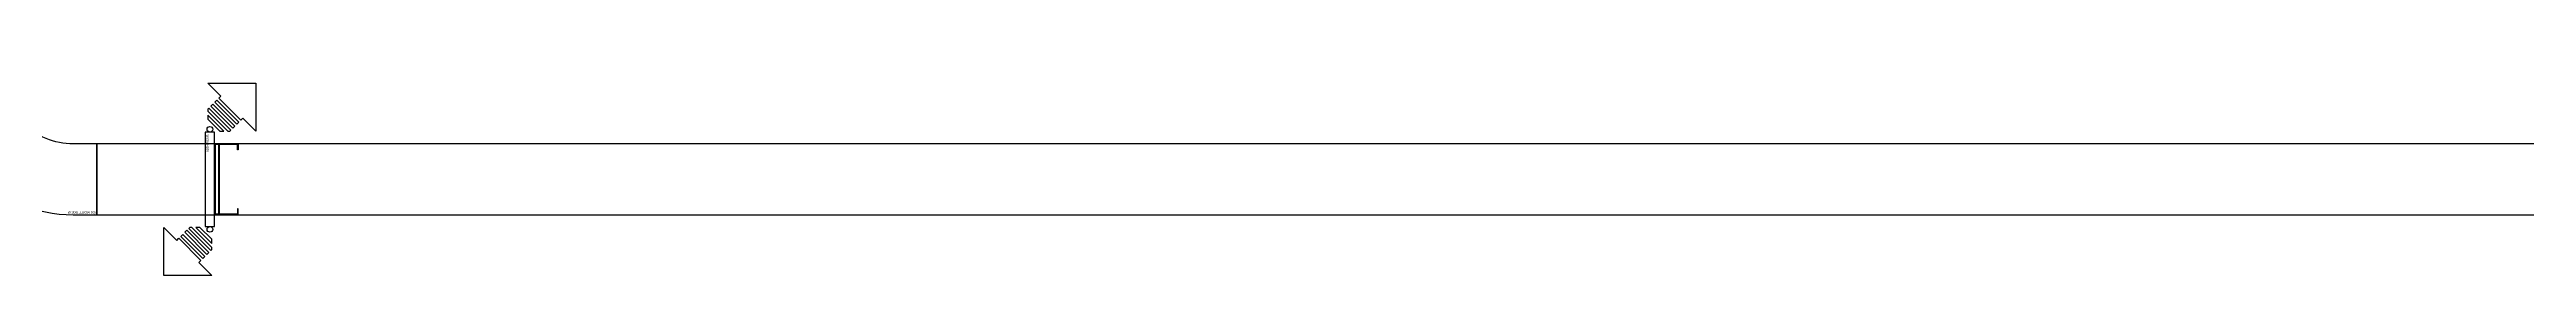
# Model space of a CAD drawing. Header units: millimetres. Extents: x 88028 to 500787, y -530175 to 1035835.
# Drawn here: x 101344 to 111852, y -64933 to -63976 of the extents above; entities that cross this region are included whole.
import ezdxf
from ezdxf.enums import TextEntityAlignment as Align

# ---------------------------------------------------------------- set-up
doc = ezdxf.new("R2010")
doc.units = ezdxf.units.MM
doc.header["$LTSCALE"] = 150
doc.layers.add('-----26 Electrical Cable Tray', color=200, linetype='Continuous')
doc.styles.get("Standard").update_dxf_attribs({"font": ''})
doc.styles.get('Standard').set_extended_font_data('Dotum')

# ---------------------------------------------------------------- blocks, each defined once
blk = doc.blocks.new('*U30')
at = {"linetype": 'Continuous', "ltscale": 0.1}
for p, q in [((-100, 57), (-100, 59)), ((-50, 57), (-50, 59)), ((0, 57), (0, 59)), ((50, 57), (50, 59)), ((100, 57), (100, 59))]:
    blk.add_line(p, q, dxfattribs=at)
for points in [[(-150, 40), (-150, 140), (-125, 140), (-125, 137), (-147, 137), (-147, 40)], [(150, 40), (150, 140), (125, 140), (125, 137), (147, 137), (147, 40)], [(-147, 59), (147, 59)], [(-147, 57), (147, 57)], [(147, 43), (-147, 43)]]:
    blk.add_lwpolyline(points, dxfattribs=at)
blk.add_lwpolyline([(200, 0), (200, 40), (-200, 40), (-200, 0)], close=True, dxfattribs=at)
blk.add_text('W300*H100', height=10, dxfattribs=at).set_placement((-190, 10), align=Align.MIDDLE_LEFT)
blk = doc.blocks.new('TRAY (U-D)')
at = {"color": 0}
for points in [[(156, 467), (-28, 651), (651, 651), (651, -28), (467, 156), (438, 127), (127, 438)], [(14, 325), (325, 14), (354, 42), (42, 354)], [(71, 382), (382, 71), (410, 99), (99, 410)], [(-28, 283), (-28, 255), (255, -28), (283, -28), (297, -14), (-14, 297)], [(-28, 198), (-28, 141), (141, -28), (198, -28)]]:
    blk.add_lwpolyline(points, close=True, dxfattribs=at)
blk.add_circle((0, 0), 40, dxfattribs=at)
blk = doc.blocks.new('*U27')
at = {"color": 0}
blk.add_lwpolyline([(0, 0), (-100, 0, -0.414214), (-400, 300), (-400, 400), (-700, 400), (-700, 300, 0.414214), (-100, -300), (0, -300)], format="xyb", close=True, dxfattribs=at)
blk.add_text('W:300(ELBOW 90)', height=10, dxfattribs=at).set_placement((-5, -290), align=Align.MIDDLE_RIGHT)

msp = doc.modelspace()

# ---------------------------------------------------------------- linework, layer by layer
at = {"layer": '-----26 Electrical Cable Tray'}
for points in [[(102062, -64376), (101544, -64376), (101544, -64676), (102062, -64676)], [(167298, -64376), (102046, -64376), (102046, -64676), (167298, -64676)]]:
    msp.add_lwpolyline(points, close=True, dxfattribs=at)

# ---------------------------------------------------------------- block references
msp.add_blockref('*U27', (101544, -64376), dxfattribs=at)
at = {"layer": '-----26 Electrical Cable Tray', "xscale": 0.3, "yscale": 0.3, "zscale": 0.3}
msp.add_blockref('TRAY (U-D)', (102024, -64314), dxfattribs=at)
at = {"layer": '-----26 Electrical Cable Tray', "rotation": 270}
msp.add_blockref('*U30', (102004, -64526), dxfattribs=at)
msp.add_blockref('*U30', (102004, -64526), dxfattribs=at)
msp.add_blockref('*U30', (102004, -64526), dxfattribs=at)
msp.add_blockref('*U30', (102004, -64526), dxfattribs=at)
at = {"layer": '-----26 Electrical Cable Tray', "xscale": 0.3, "yscale": 0.3, "zscale": 0.3, "rotation": 180}
msp.add_blockref('TRAY (U-D)', (102024, -64738), dxfattribs=at)

doc.saveas('drawing.dxf')
